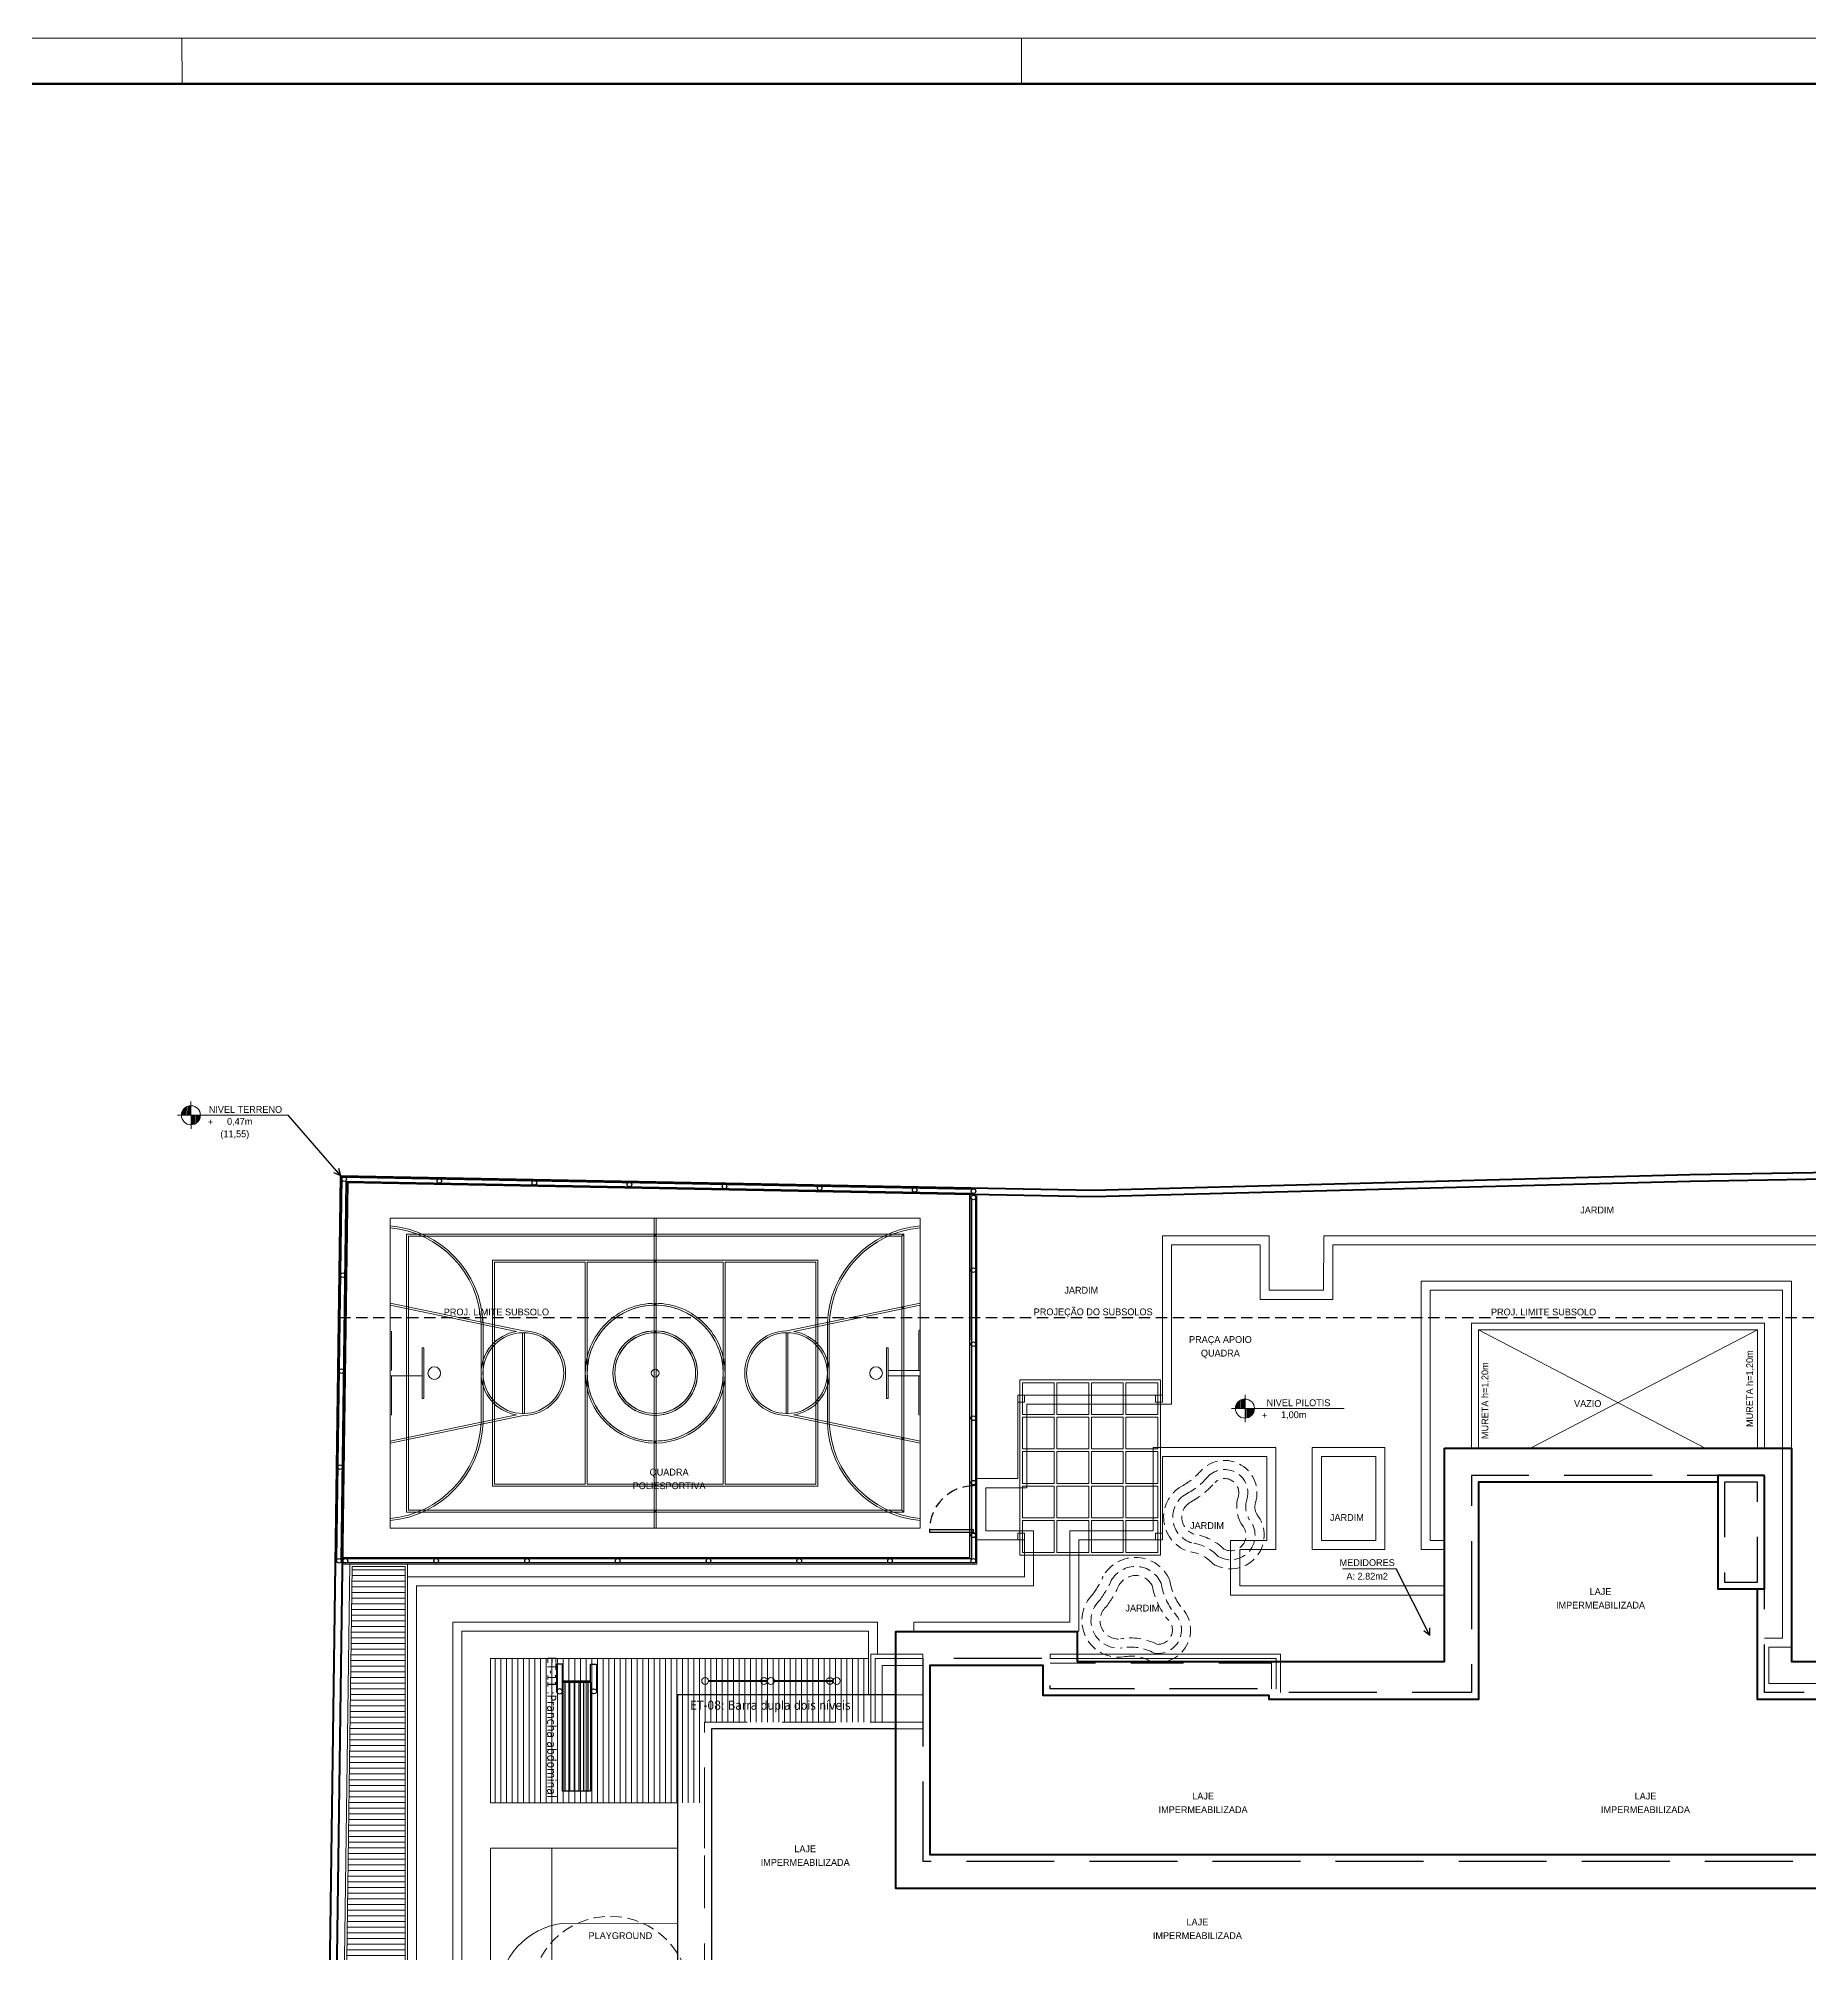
# Model space of a CAD drawing. Header units: metres. Extents: x -83 to 73, y -26 to 58.
# Drawn here: x -4.31 to 34.72, y 16.19 to 58.39 of the extents above; entities that cross this region are included whole.
import ezdxf
from ezdxf.enums import TextEntityAlignment as Align

# ---------------------------------------------------------------- set-up
doc = ezdxf.new("R2010")
doc.units = ezdxf.units.M
doc.header["$MEASUREMENT"] = 0
for name, pattern in [('175_51COM_R00---$0$XREF ÁREAS COMUNS LILAC$0$HIDDEN', [0.375, 0.25, -0.125]), ('DASHED2', [0.375, 0.25, -0.125]), ('DGN Style 2', [1.937185, 1.162311, -0.774874]), ('DGN Style 3', [2.712059, 1.937185, -0.774874]), ('HIDDEN', [0.375, 0.25, -0.125])]:
    doc.linetypes.add(name, pattern=pattern)
for name, color, linetype in [('1', 7, 'Continuous'), ('legenda', 253, 'Continuous'), ('PORTAS', 3, 'Continuous'), ('PSG-CXO', 7, 'Continuous'), ('PSG-EQP-FIX', 21, 'Continuous'), ('PSG-EQP-MOV', 21, 'Continuous'), ('PSG-MORROTE', 104, 'HIDDEN'), ('PSG-PERGOLADO', 8, 'Continuous'), ('PSG-PROJ', 252, 'HIDDEN'), ('segurança', 9, 'Continuous'), ('tubos', 8, 'Continuous')]:
    doc.layers.add(name, color=color, linetype=linetype)
for name, color, linetype, lineweight in [('12 - Vidros e Lagos', 7, 'Continuous', 0), ('13 - Escadas', 7, 'Continuous', 0), ('175_51COM_R00---$0$57 - Altimetria de Terrenos', 240, 'Continuous', 13), ('31 - Pisos', 7, 'Continuous', 0), ('7 - Alvenaria', 7, 'Continuous', 0), ('ARQUITETURA', 7, 'Continuous', 0), ('hatch', 9, 'Continuous', 9), ('Level 12-1', 7, 'Continuous', 0), ('Level 19-1', 7, 'Continuous', 0), ('Level 22', 7, 'Continuous', 0), ('Level 22-1', 7, 'Continuous', 0), ('Level 27-1', 7, 'Continuous', 0), ('Level 54', 7, 'Continuous', 0), ('Level 8-1', 7, 'Continuous', 0), ('PROJ', 7, 'Continuous', 0), ('PSG-CXO-IDE', 7, 'Continuous', 0)]:
    doc.layers.add(name, color=color, linetype=linetype, lineweight=lineweight)
doc.layers.add('PSG-ARE', color=6, linetype='Continuous', plot=False)
doc.styles.add('175_51COM_R00---$0$Style-INTL_ENGINEERING', font='INTL_ENGINEERING.shx')
doc.styles.add('Style-INTL_ENGINEERING', font='INTL_ENGINEERING.shx')
doc.dimstyles.get("Standard").update_dxf_attribs({"dimtxt": 0.18, "dimasz": 0.18, "dimexe": 0.18, "dimexo": 0.0625, "dimgap": 0.09, "dimtad": 0, "dimtih": 1, "dimtoh": 1, "dimdec": 4, "dimzin": 1, "dimdsep": 46, "dimtxsty": 'Standard', "dimcen": 0, "dimadec": 0, "dimazin": 0, "dimtfac": 1, "dimtdec": 4, "dimtofl": 0, "dimtmove": 0, "dimatfit": 3, "dimfxl": 1, "dimtolj": 1, "dimtzin": 1, "dimarcsym": 0})

# ---------------------------------------------------------------- blocks, each defined once
blk = doc.blocks.new('TerminatorOpen')
at = {"color": 0, "linetype": 'ByBlock', "lineweight": -2}
for q in [(-1, 0.5), (-1, 0), (-1, -0.5)]:
    blk.add_line((0, 0), q, dxfattribs=at)
blk = doc.blocks.new('*U17')
at = {"layer": '13 - Escadas', "color": 131, "linetype": 'Continuous', "lineweight": 13}
for p, q in [((-1.136, 0), (-1.136, 0.081)), ((-1.114, 0), (-1.113, 0.121)), ((-1.091, 0), (-1.091, 0.149)), ((-1.068, -0.001), (-1.068, 0.167)), ((-1.046, 0), (-1.046, 0.182)), ((-1.023, 0), (-1.023, 0.193)), ((-1.001, -0.001), (-1.001, 0.2)), ((-0.978, 0), (-0.978, 0.207)), ((-0.956, 0), (-0.956, 0.21)), ((-0.942, -0.3), (-0.942, 0.3)), ((-0.749, -0.081), (-0.749, 0)), ((-1.243, 0), (1.243, -0.001)), ((-0.93, -0.209), (-0.929, 0)), ((-0.906, -0.207), (-0.906, 0)), ((-0.884, -0.201), (-0.884, 0)), ((-0.861, -0.193), (-0.861, 0)), ((-0.839, -0.182), (-0.838, 0)), ((-0.816, -0.167), (-0.816, 0)), ((-0.794, -0.147), (-0.793, 0)), ((-0.771, -0.12), (-0.772, 0))]:
    blk.add_line(p, q, dxfattribs=at)
blk.add_circle((-0.943, -0.001), 0.21, dxfattribs=at)
at = {"layer": '13 - Escadas', "color": 131, "linetype": 'Continuous', "lineweight": 13, "style": 'Style-INTL_ENGINEERING'}
for s, height, p in [('NIVEL PILOTIS', 0.14999, (0.939, 0.127)), ('+', 0.15, (-0.457, -0.146)), ('1,00m', 0.15, (0.41, -0.137))]:
    blk.add_text(s, height=height, rotation=0.0007, dxfattribs=at).set_placement(p, align=Align.MIDDLE_RIGHT)
blk = doc.blocks.new('*U32')
at = {"layer": '13 - Escadas', "color": 131, "linetype": 'Continuous', "lineweight": 13}
for p, q in [((-0.92, -0.17), (-0.921, 0.43)), ((-1.221, 0.13), (1.221, 0.13)), ((-1.114, 0.13), (-1.114, 0.211)), ((-1.093, 0.13), (-1.092, 0.251)), ((-1.069, 0.13), (-1.069, 0.279)), ((-1.047, 0.13), (-1.047, 0.298)), ((-1.024, 0.13), (-1.024, 0.313)), ((-1.001, 0.13), (-1.002, 0.324)), ((-0.979, 0.13), (-0.979, 0.33)), ((-0.957, 0.131), (-0.956, 0.337)), ((-0.934, 0.13), (-0.934, 0.34)), ((-0.908, -0.079), (-0.907, 0.13)), ((-0.885, -0.076), (-0.884, 0.13)), ((-0.862, -0.071), (-0.862, 0.13)), ((-0.84, -0.062), (-0.84, 0.13)), ((-0.817, -0.051), (-0.817, 0.13)), ((-0.795, -0.036), (-0.795, 0.13)), ((-0.772, -0.017), (-0.772, 0.13)), ((-0.75, 0.01), (-0.751, 0.13)), ((-0.728, 0.049), (-0.727, 0.13))]:
    blk.add_line(p, q, dxfattribs=at)
blk.add_circle((-0.921, 0.13), 0.21, dxfattribs=at)
at = {"layer": '13 - Escadas', "color": 131, "linetype": 'Continuous', "lineweight": 13, "style": 'Style-INTL_ENGINEERING'}
for s, height, p in [('+', 0.15, (-0.435, -0.016)), ('NIVEL TERRENO', 0.14999, (1.087, 0.258)), ('0,47m', 0.15, (0.431, -0.006)), ('(11,55)', 0.15, (0.363, -0.28))]:
    blk.add_text(s, height=height, rotation=0.0007, dxfattribs=at).set_placement(p, align=Align.MIDDLE_RIGHT)
blk = doc.blocks.new('Etapa-08')
at = {"layer": '1', "linetype": 'Continuous', "lineweight": 0}
for centre in [(-1.83, -7.139), (-0.38, -7.139), (1.07, -7.139)]:
    blk.add_circle(centre, 0.075, dxfattribs=at)
for centre, start, end in [((-0.53, -7.139), 9.5941, 170.4059), ((-0.53, -7.139), 189.5941, 350.4059), ((0.92, -7.139), 9.5941, 170.4059), ((0.92, -7.139), 189.5941, 350.4059)]:
    blk.add_arc(centre, 0.075, start, end, dxfattribs=at)
at = {"layer": 'tubos', "linetype": 'Continuous', "lineweight": 0}
for p, q in [((-1.756, -7.126), (-0.454, -7.126)), ((-1.756, -7.151), (-0.454, -7.151)), ((0.996, -7.126), (-0.306, -7.126)), ((0.996, -7.151), (-0.306, -7.151))]:
    blk.add_line(p, q, dxfattribs=at)
at = {"layer": 'legenda', "linetype": 'Continuous', "lineweight": 0, "insert": (-2.158, -7.573), "char_height": 0.2, "width": 4.8548, "attachment_point": 1}
blk.add_mtext('{\\fTahoma|b0|i0|c0|p34;ET-08: Barra dupla dois níveis}', dxfattribs=at)
blk = doc.blocks.new('Etapa-11')
at = {"layer": '1'}
for p, q in [((0.166, 1.318), (0.763, 1.318)), ((0.166, 1.188), (0.166, 1.318)), ((0.563, 1.188), (0.166, 1.188)), ((0.533, 0.568), (0.533, 1.188)), ((0.563, 0.568), (0.563, 1.188)), ((0.563, 1.188), (2.963, 1.188)), ((0.563, 1.188), (2.963, 1.188)), ((0.563, 1.128), (2.963, 1.128)), ((0.563, 1.028), (2.963, 1.028)), ((0.563, 0.928), (2.963, 0.928)), ((2.963, 1.188), (2.963, 0.568)), ((0.166, 0.568), (0.166, 0.438)), ((0.563, 0.568), (0.166, 0.568)), ((0.166, 0.438), (0.763, 0.438)), ((0.563, 0.828), (2.963, 0.828)), ((2.963, 0.728), (0.563, 0.728)), ((2.963, 0.628), (0.563, 0.628)), ((2.963, 0.568), (0.563, 0.568))]:
    blk.add_line(p, q, dxfattribs=at)
blk.add_ellipse((0.763, 1.253), major_axis=(0, 0.065), ratio=0.829524, dxfattribs=at)
at = {"layer": '1', "extrusion": (0, 0, -1)}
blk.add_ellipse((0.763, 0.503), major_axis=(0, -0.065), ratio=0.829524, dxfattribs=at)
at = {"layer": 'legenda', "linetype": 'Continuous', "lineweight": 0, "insert": (0, 0.43), "char_height": 0.2, "width": 4.8548, "attachment_point": 1}
blk.add_mtext('{\\fTahoma|b0|i0|c0|p34;ET-11 :Prancha abdominal}', dxfattribs=at)
blk = doc.blocks.new('m-39')
at = {"layer": '1', "linetype": 'Continuous', "lineweight": 0}
for p, q in [((0.75, 0.745), (-0.75, 0.745)), ((-0.75, 0.745), (-0.75, -0.755)), ((-0.65, 0.745), (-0.65, -0.755)), ((-0.55, 0.745), (-0.55, -0.755)), ((-0.45, 0.745), (-0.45, -0.755)), ((-0.35, 0.745), (-0.35, -0.755)), ((-0.25, 0.745), (-0.25, -0.755)), ((-0.15, 0.745), (-0.15, -0.755)), ((-0.05, 0.745), (-0.05, -0.755)), ((0.05, 0.745), (0.05, -0.755)), ((0.15, 0.745), (0.15, -0.755)), ((0.25, 0.745), (0.25, -0.755)), ((0.35, 0.745), (0.35, -0.755)), ((0.45, 0.745), (0.45, -0.755)), ((0.55, 0.745), (0.55, -0.755)), ((0.65, 0.745), (0.65, -0.755)), ((0.75, -0.755), (0.75, 0.745)), ((0.75, -0.255), (-0.75, -0.255)), ((-0.75, -0.755), (0.75, -0.755))]:
    blk.add_line(p, q, dxfattribs=at)
at = {"layer": 'segurança', "linetype": 'DASHED2', "lineweight": 0}
blk.add_circle((0, 0), 1.75, dxfattribs=at)
at = {"layer": 'legenda', "linetype": 'Continuous', "lineweight": 0, "insert": (-1.456, 0.479), "char_height": 0.2, "width": 3.05746, "attachment_point": 1}
blk.add_mtext('{\\fTahoma|b0|i0|c0|p34;M-39: Casa de Bonecas -\\PChalé Suísso }', dxfattribs=at)
blk = doc.blocks.new('A$C6BA34AE6')
at = {"layer": 'PSG-ARE', "lineweight": 13}
for points in [[(0.105, -0.335), (-0.045, -0.335), (-0.045, -0.485), (0.105, -0.485)], [(3.145, -0.335), (2.995, -0.335), (2.995, -0.485), (3.145, -0.485)], [(0.105, -3.373), (-0.045, -3.373), (-0.045, -3.523), (0.105, -3.523)], [(2.995, -3.373), (3.145, -3.373), (3.145, -3.523), (2.995, -3.523)]]:
    blk.add_lwpolyline(points, close=True, dxfattribs=at)
at = {"layer": 'PSG-PERGOLADO', "color": 1, "linetype": 'Continuous', "lineweight": 13}
for points in [[(0, -3.858), (0, 0), (3.1, 0), (3.1, -3.857)], [(0.06, -0.76), (0.06, -0.06), (0.76, -0.06), (0.76, -0.76)], [(0.82, -0.76), (0.82, -0.06), (1.52, -0.06), (1.52, -0.76)], [(1.58, -0.76), (1.58, -0.06), (2.28, -0.06), (2.28, -0.76)], [(2.34, -0.76), (2.34, -0.06), (3.04, -0.06), (3.04, -0.76)], [(0.06, -1.52), (0.06, -0.82), (0.76, -0.82), (0.76, -1.52)], [(0.82, -1.52), (0.82, -0.82), (1.52, -0.82), (1.52, -1.52)], [(1.58, -1.52), (1.58, -0.82), (2.28, -0.82), (2.28, -1.52)], [(2.34, -1.52), (2.34, -0.82), (3.04, -0.82), (3.04, -1.52)], [(0.06, -2.279), (0.06, -1.579), (0.76, -1.579), (0.76, -2.279)], [(0.82, -2.279), (0.82, -1.579), (1.52, -1.579), (1.52, -2.279)], [(1.58, -2.279), (1.58, -1.579), (2.28, -1.579), (2.28, -2.279)], [(2.34, -2.279), (2.34, -1.579), (3.04, -1.579), (3.04, -2.279)], [(0.06, -3.039), (0.06, -2.339), (0.76, -2.339), (0.76, -3.039)], [(0.82, -3.039), (0.82, -2.339), (1.52, -2.339), (1.52, -3.039)], [(1.58, -3.039), (1.58, -2.339), (2.28, -2.339), (2.28, -3.039)], [(2.34, -3.039), (2.34, -2.339), (3.04, -2.339), (3.04, -3.039)], [(0.06, -3.798), (0.06, -3.098), (0.76, -3.098), (0.76, -3.798)], [(0.82, -3.798), (0.82, -3.098), (1.52, -3.098), (1.52, -3.798)], [(1.58, -3.798), (1.58, -3.098), (2.28, -3.098), (2.28, -3.798)], [(2.34, -3.798), (2.34, -3.098), (3.04, -3.098), (3.04, -3.798)]]:
    blk.add_lwpolyline(points, close=True, dxfattribs=at)
for points in [[(0, -0.335), (-0.045, -0.335), (-0.045, -0.485), (0, -0.485)], [(0.06, -0.335), (0.105, -0.335), (0.105, -0.485), (0.06, -0.485)], [(3.04, -0.335), (2.995, -0.335), (2.995, -0.485), (3.04, -0.485)], [(3.1, -0.335), (3.145, -0.335), (3.145, -0.485), (3.1, -0.485)], [(0, -3.373), (-0.045, -3.373), (-0.045, -3.523), (0, -3.523)], [(0.06, -3.373), (0.105, -3.373), (0.105, -3.523), (0.06, -3.523)], [(3.04, -3.373), (2.995, -3.373), (2.995, -3.523), (3.04, -3.523)], [(3.1, -3.373), (3.145, -3.373), (3.145, -3.523), (3.1, -3.523)]]:
    blk.add_lwpolyline(points, dxfattribs=at)

msp = doc.modelspace()

# ---------------------------------------------------------------- hatches: boundary and pattern name
at = {"layer": 'hatch'}
h = msp.add_hatch(dxfattribs=at)
h.set_pattern_fill('LINE,_O', color=250, angle=450)
h.set_pattern_definition([(90, (28.76047, -5.2523), (-0.125, 0), [])])
h.paths.add_polyline_path([(5.659, 22.689), (5.659, 19.509), (10.374, 19.509), (10.374, 21.289), (13.984, 21.289), (13.984, 22.689)])
at = {"layer": 'Level 19-1', "linetype": 'Continuous', "lineweight": 13}
h = msp.add_hatch(dxfattribs=at)
h.set_pattern_fill('ANSI31', color=172, angle=135, style=0)
h.set_pattern_definition([(180, (2.31808, 7.39584), (0, -0.125), [])])
h.paths.add_polyline_path([(3.774, 24.718), (3.774, 7.446), (2.369, 7.446), (2.605, 24.718)])

# ---------------------------------------------------------------- linework, layer by layer
at = {"layer": '12 - Vidros e Lagos', "color": 131, "linetype": 'Continuous', "lineweight": 40, "flags": 128}
msp.add_lwpolyline([(-43.542, 57.389), (61.858, 57.389), (61.858, -24.713), (-43.542, -24.713)], close=True, dxfattribs=at)
at = {"layer": '175_51COM_R00---$0$57 - Altimetria de Terrenos', "linetype": '175_51COM_R00---$0$XREF ÁREAS COMUNS LILAC$0$HIDDEN', "lineweight": 30}
msp.add_lwpolyline([(2.319, 30.203), (50.405, 30.206), (50.405, 33.527), (58.938, 33.625), (59.297, 2.009), (8.148, 2.008), (8.148, -3.053), (1.858, -3.048), (2.319, 30.203)], close=True, dxfattribs=at)
at = {"layer": '31 - Pisos', "color": 30, "linetype": 'Continuous', "lineweight": 13}
for p, q in [((20.461, 28.492), (20.461, 32.004)), ((20.461, 32.004), (22.814, 32.004)), ((20.661, 28.292), (20.661, 31.804)), ((20.661, 31.804), (22.614, 31.804)), ((22.614, 31.804), (22.614, 30.604)), ((22.814, 32.004), (22.814, 30.804)), ((24.014, 30.804), (24.015, 32.004)), ((24.015, 32.004), (36.32, 32.004)), ((24.214, 30.604), (24.214, 31.804)), ((24.214, 31.804), (36.12, 31.804)), ((34.324, 31.004), (26.164, 31.004)), ((26.164, 31.004), (26.164, 25.089)), ((34.324, 22.939), (34.324, 31.004)), ((22.614, 30.604), (24.214, 30.604)), ((22.814, 30.804), (24.014, 30.804)), ((26.364, 25.289), (26.364, 30.804)), ((26.364, 30.804), (34.124, 30.804)), ((34.124, 30.804), (34.124, 23.139)), ((17.272, 26.654), (17.272, 28.492)), ((17.272, 28.492), (20.461, 28.492)), ((17.472, 26.454), (17.472, 28.292)), ((17.472, 28.292), (20.661, 28.292)), ((22.964, 27.341), (20.261, 27.341)), ((20.261, 27.341), (20.261, 25.504)), ((20.461, 25.304), (20.461, 27.141)), ((20.461, 27.141), (22.764, 27.141)), ((22.764, 27.141), (22.764, 25.289)), ((22.964, 25.089), (22.964, 27.341)), ((25.364, 27.341), (23.764, 27.341)), ((23.764, 27.341), (23.764, 25.089)), ((23.964, 25.289), (23.964, 27.141)), ((23.964, 27.141), (25.164, 27.141)), ((25.164, 27.141), (25.164, 25.289)), ((25.364, 25.089), (25.364, 27.341)), ((16.371, 25.304), (16.371, 26.654)), ((16.371, 26.654), (17.272, 26.654)), ((16.571, 25.504), (16.571, 26.454)), ((16.571, 26.454), (17.472, 26.454)), ((17.622, 25.504), (16.571, 25.504)), ((17.622, 24.29), (17.622, 25.504)), ((20.261, 25.504), (18.422, 25.504)), ((18.422, 25.504), (18.422, 23.49)), ((17.422, 25.304), (16.371, 25.304)), ((17.422, 24.49), (17.422, 25.304)), ((18.622, 23.29), (18.622, 25.304)), ((18.622, 25.304), (20.461, 25.304)), ((22.764, 25.289), (21.964, 25.289)), ((21.964, 24.089), (21.964, 25.289)), ((22.964, 25.089), (22.164, 25.089)), ((22.164, 24.289), (22.164, 25.089)), ((25.364, 25.089), (23.764, 25.089)), ((25.164, 25.289), (23.964, 25.289)), ((26.674, 25.089), (26.164, 25.089)), ((26.674, 25.289), (26.364, 25.289)), ((3.824, 9.429), (3.824, 24.49)), ((3.824, 24.49), (17.422, 24.49)), ((4.024, 9.629), (4.024, 24.29)), ((4.024, 24.29), (17.622, 24.29)), ((21.964, 24.089), (26.674, 24.089)), ((22.164, 24.289), (26.674, 24.289)), ((23.764, 24.289), (22.964, 24.289)), ((26.164, 24.289), (25.364, 24.289)), ((14.184, 23.49), (4.824, 23.49)), ((4.824, 23.49), (4.824, 10.829)), ((5.024, 11.029), (5.024, 23.29)), ((5.024, 23.29), (13.984, 23.29)), ((13.984, 23.29), (13.984, 22.689)), ((14.184, 22.789), (14.184, 23.49)), ((18.422, 23.49), (14.984, 23.49)), ((14.984, 23.49), (14.984, 23.289)), ((15.184, 23.29), (18.622, 23.29)), ((34.124, 23.139), (33.725, 23.139)), ((33.824, 22.139), (33.824, 22.939)), ((33.824, 22.939), (34.324, 22.939)), ((13.984, 22.689), (5.659, 22.689)), ((5.659, 22.689), (5.659, 19.509)), ((35.124, 22.139), (33.824, 22.139)), ((5.659, 19.509), (9.775, 19.509)), ((10.374, 19.509), (10.374, 18.509)), ((5.659, 18.509), (5.659, 11.529)), ((9.775, 18.509), (5.659, 18.509)), ((5.659, 18.509), (5.659, 18.509))]:
    msp.add_line(p, q, dxfattribs=at)
at = {"layer": '31 - Pisos', "color": 30}
for p, q in [((3.476, 29.905), (3.476, 29.033)), ((15.093, 29.905), (15.093, 29.033)), ((15.093, 29.905), (15.093, 29.033)), ((4.149, 29.534), (4.149, 28.422)), ((4.149, 29.534), (4.186, 29.534)), ((4.149, 29.534), (4.186, 29.534)), ((4.186, 29.534), (4.186, 28.422)), ((14.421, 29.534), (14.383, 29.534)), ((14.383, 29.534), (14.383, 28.422)), ((14.383, 29.534), (14.383, 28.422)), ((14.421, 29.534), (14.383, 29.534)), ((14.421, 29.534), (14.383, 29.534)), ((14.421, 29.534), (14.383, 29.534)), ((14.421, 29.534), (14.421, 28.422)), ((14.421, 29.534), (14.421, 28.422)), ((4.149, 28.922), (3.445, 28.922)), ((3.476, 28.922), (3.476, 28.052)), ((14.421, 29.033), (15.124, 29.033)), ((14.421, 28.922), (15.124, 28.922)), ((14.421, 28.922), (15.124, 28.922)), ((15.093, 28.922), (15.093, 28.052)), ((15.093, 28.922), (15.093, 28.052)), ((4.149, 28.422), (4.186, 28.422)), ((14.421, 28.422), (14.383, 28.422)), ((14.421, 28.422), (14.383, 28.422))]:
    msp.add_line(p, q, dxfattribs=at)
at = {"layer": '31 - Pisos', "color": 30, "lineweight": 13}
for p, q in [((3.803, 25.918), (9.285, 25.918)), ((3.846, 25.961), (9.285, 25.961)), ((14.723, 25.961), (9.285, 25.961)), ((14.766, 25.918), (9.285, 25.918))]:
    msp.add_line(p, q, dxfattribs=at)
at = {"layer": '31 - Pisos', "color": 30, "linetype": 'Continuous', "lineweight": 0}
msp.add_line((15.185, 23.289), (15.185, 23.29), dxfattribs=at)
at = {"layer": '31 - Pisos', "color": 30, "lineweight": 13}
for points in [[(3.445, 32.396), (15.124, 32.396), (15.124, 25.56), (3.445, 25.56)], [(3.445, 25.56), (3.445, 32.396), (15.124, 32.396), (15.124, 25.56), (3.445, 25.56)], [(9.263, 32.396), (9.306, 32.396), (9.306, 25.56), (9.263, 25.56)], [(7.745, 31.425), (5.744, 31.425), (5.744, 26.532), (7.745, 26.532)], [(12.826, 31.425), (10.824, 31.425), (10.824, 26.532), (12.826, 26.532)], [(6.402, 29.867), (6.359, 29.867), (6.359, 28.089), (6.402, 28.089)], [(12.168, 29.867), (12.211, 29.867), (12.211, 28.089), (12.168, 28.089)]]:
    msp.add_lwpolyline(points, close=True, dxfattribs=at)
for points in [[(3.445, 32.223, -0.377314), (5.491, 30.078), (5.491, 27.879, -0.377428), (3.445, 25.733), (3.445, 25.776, 0.37671), (5.448, 27.879), (5.448, 30.077, 0.37671), (3.445, 32.18), (3.445, 32.223)], [(15.124, 32.223, 0.377314), (13.079, 30.078), (13.079, 27.879, 0.377428), (15.124, 25.733), (15.124, 25.776, -0.37671), (13.121, 27.879), (13.121, 30.077, -0.37671), (15.124, 32.18), (15.124, 32.223)], [(3.445, 30.518), (3.445, 30.474), (6.23, 29.898, 0.850197), (6.23, 28.058), (3.445, 27.482), (3.445, 27.438), (6.382, 28.046, 0.998821), (6.38, 29.91), (3.445, 30.518)], [(9.285, 30.517), (9.285, 30.475, 0.414214), (7.788, 28.978, 0.414214), (9.285, 27.481), (9.285, 27.438, -0.414098), (7.745, 28.977, -0.41433), (9.285, 30.517), (9.285, 30.475)], [(9.285, 30.517), (9.285, 30.475, -0.414214), (10.782, 28.978, -0.414214), (9.285, 27.481), (9.285, 27.438, 0.414098), (10.824, 28.977, 0.41433), (9.285, 30.517), (9.285, 30.475)], [(15.124, 30.518), (15.124, 30.474), (12.339, 29.898, -0.850197), (12.339, 28.058), (15.124, 27.482), (15.124, 27.438), (12.187, 28.046, -0.998821), (12.189, 29.91), (15.124, 30.518)], [(9.285, 28.046, -0.414214), (8.352, 28.978, -0.414214), (9.285, 29.91), (9.285, 29.867)], [(9.285, 29.91), (9.285, 29.867, 0.414214), (8.395, 28.978, 0.414214), (9.285, 28.088)], [(9.285, 29.91), (9.285, 29.867, -0.414214), (10.174, 28.978, -0.414214), (9.285, 28.088)], [(9.285, 28.046, 0.414214), (10.217, 28.978, 0.414214), (9.285, 29.91), (9.285, 29.867)]]:
    msp.add_lwpolyline(points, format="xyb", dxfattribs=at)
for points in [[(9.285, 32.037), (3.803, 32.037), (3.803, 25.918), (9.285, 25.918), (9.285, 25.961), (3.846, 25.961), (3.846, 31.995), (9.285, 31.995), (9.285, 32.037)], [(9.285, 32.037), (14.766, 32.037), (14.766, 25.918), (9.285, 25.918), (9.285, 25.961), (14.723, 25.961), (14.723, 31.995), (9.285, 31.995), (9.285, 32.037)], [(9.285, 31.468), (9.285, 31.425), (7.788, 31.425), (7.788, 26.532), (9.285, 26.532), (9.285, 26.489), (5.701, 26.489), (5.701, 31.468), (9.285, 31.468), (9.285, 31.425)], [(9.285, 31.468), (9.285, 31.425), (10.782, 31.425), (10.782, 26.532), (9.285, 26.532), (9.285, 26.489), (12.868, 26.489), (12.868, 31.468), (9.285, 31.468), (9.285, 31.425)]]:
    msp.add_lwpolyline(points, dxfattribs=at)
at = {"layer": '31 - Pisos', "color": 30, "linetype": 'Continuous', "lineweight": 13}
for points in [[(5.659, 22.689), (5.659, 19.509), (9.775, 19.509)], [(13.984, 21.889), (13.984, 22.689), (5.659, 22.689), (5.659, 19.509)], [(9.775, 14.579), (7.009, 14.579), (7.009, 18.509), (9.775, 18.509)]]:
    msp.add_lwpolyline(points, dxfattribs=at)
msp.add_lwpolyline([(16.333, 14.579), (16.333, 11.529), (5.659, 11.529), (5.659, 18.509), (7.009, 18.509), (7.009, 14.579), (16.333, 14.58)], close=True, dxfattribs=at)
at = {"layer": '31 - Pisos', "linetype": 'Continuous'}
msp.add_lwpolyline([(9.775, 16.855), (7.278, 16.856, 0.907196), (7.273, 13.68), (11.333, 13.679)], format="xyb", dxfattribs=at)
at = {"layer": '31 - Pisos', "color": 30, "lineweight": 13}
for centre, radius in [((6.38, 28.978), 0.89), ((6.38, 28.978), 0.89), ((12.189, 28.978), 0.89), ((12.189, 28.978), 0.89), ((9.285, 28.978), 0.0854)]:
    msp.add_circle(centre, radius, dxfattribs=at)
at = {"layer": '31 - Pisos', "color": 30}
for centre in [(4.417, 28.978), (14.152, 28.978), (14.152, 28.978)]:
    msp.add_circle(centre, 0.139, dxfattribs=at)
msp.add_arc((15.124, 29.904), 0.0309, 90, 180, dxfattribs=at)
msp.add_arc((15.124, 29.904), 0.0309, 90, 180, dxfattribs=at)
at = {"layer": '7 - Alvenaria', "color": 2, "linetype": 'Continuous', "lineweight": 0}
msp.add_line((24.432, 24.666), (25.613, 24.666), dxfattribs=at)
at = {"layer": '7 - Alvenaria', "color": 7, "linetype": 'Continuous', "lineweight": 40, "flags": 128}
msp.add_lwpolyline([(59.253, -7.05), (58.79, 33.478), (45.694, 33.318), (39.329, 33.323), (32.093, 33.203), (18.934, 32.863), (2.506, 33.176), (1.961, -6.254), (1.811, -6.255), (2.358, 33.328), (18.933, 33.013), (32.09, 33.353), (39.328, 33.473), (45.693, 33.468), (58.938, 33.63), (59.403, -7.053), (59.253, -7.05)], dxfattribs=at)
at = {"layer": 'ARQUITETURA', "color": 7, "linetype": 'Continuous', "lineweight": 13, "flags": 128}
msp.add_lwpolyline([(16.371, 32.912), (16.222, 32.916), (16.221, 26.503), (16.371, 26.503)], close=True, dxfattribs=at)
msp.add_lwpolyline([(2.391, 24.918), (16.221, 24.918), (16.221, 25.456), (16.371, 25.456), (16.371, 24.768), (2.389, 24.768)], dxfattribs=at)
at = {"layer": 'Level 12-1', "color": 7, "linetype": 'Continuous', "lineweight": 0}
for p, q in [((32.424, 27.325), (27.424, 29.93)), ((28.575, 27.325), (33.575, 29.93))]:
    msp.add_line(p, q, dxfattribs=at)
at = {"layer": 'Level 19-1', "color": 172, "linetype": 'Continuous', "lineweight": 13, "flags": 128}
for points in [[(2.555, 24.768), (3.824, 24.768), (3.824, 7.396), (2.318, 7.396)], [(2.605, 24.718), (3.774, 24.718), (3.774, 7.446), (2.369, 7.446)]]:
    msp.add_lwpolyline(points, close=True, dxfattribs=at)
at = {"layer": 'Level 22', "color": 0, "linetype": 'Continuous', "lineweight": 0}
for p, q in [((15.124, 32.396), (3.445, 32.396)), ((3.445, 32.396), (3.445, 25.56)), ((3.803, 32.037), (9.285, 32.037)), ((3.803, 32.037), (3.803, 25.918)), ((3.846, 31.995), (9.285, 31.995)), ((3.846, 31.995), (3.846, 25.961)), ((14.766, 32.037), (9.285, 32.037)), ((14.723, 31.995), (9.285, 31.995)), ((14.723, 31.995), (14.723, 25.961)), ((14.766, 32.037), (14.766, 25.918)), ((3.445, 30.474), (6.23, 29.898)), ((15.124, 30.474), (12.339, 29.898)), ((5.448, 30.077), (5.448, 27.879)), ((5.491, 30.077), (5.491, 27.879)), ((5.701, 27.931), (5.701, 30.025)), ((5.744, 27.931), (5.744, 30.025)), ((12.868, 27.931), (12.868, 30.025)), ((13.079, 30.077), (13.079, 27.879)), ((13.121, 30.077), (13.121, 27.879)), ((6.359, 28.089), (6.359, 29.867)), ((6.402, 28.089), (6.402, 29.867)), ((12.168, 28.089), (12.168, 29.867)), ((12.211, 28.089), (12.211, 29.867)), ((3.445, 27.482), (6.23, 28.058)), ((3.445, 27.438), (6.382, 28.046)), ((5.701, 27.931), (5.701, 26.679)), ((5.744, 27.931), (5.744, 26.722)), ((15.124, 27.438), (12.187, 28.046)), ((15.124, 27.482), (12.339, 28.058)), ((12.868, 27.931), (12.868, 26.679))]:
    msp.add_line(p, q, dxfattribs=at)
for centre, radius, start, end in [((3.249, 29.988), 2.201, 2.2972, 84.9375), ((3.249, 29.988), 2.243, 2.2972, 84.9858), ((15.32, 29.988), 2.243, 95.0142, 177.7028), ((15.32, 29.988), 2.201, 95.1118, 177.7028), ((9.285, 28.978), 1.497, 90, 270), ((9.285, 28.978), 1.497, 270, 90), ((6.38, 28.978), 0.932, 99.2579, 260.7421), ((6.38, 28.978), 0.932, 270.1352, 90), ((9.285, 28.978), 0.932, 90, 270), ((9.285, 28.978), 0.89, 90, 270), ((9.285, 28.978), 0.932, 270, 90), ((9.285, 28.978), 0.89, 270, 90), ((12.189, 28.978), 0.932, 90, 269.8648), ((12.189, 28.978), 0.932, 279.2579, 80.7421), ((15.32, 27.968), 2.243, 182.2972, 264.9858), ((15.32, 27.968), 2.201, 182.2972, 264.8882)]:
    msp.add_arc(centre, radius, start, end, dxfattribs=at)
at = {"layer": 'Level 22-1', "color": 7, "linetype": 'Continuous', "lineweight": 13}
for p, q in [((22.965, 22.689), (18.585, 22.689)), ((22.965, 22.622), (22.965, 22.689))]:
    msp.add_line(p, q, dxfattribs=at)
at = {"layer": 'Level 22-1', "color": 7, "linetype": 'Continuous', "lineweight": 13, "flags": 128}
for points in [[(14.585, 22.689), (14.135, 22.689), (14.135, 21.889)], [(14.585, 22.539), (14.285, 22.539), (14.285, 21.889)]]:
    msp.add_lwpolyline(points, dxfattribs=at)
at = {"layer": 'Level 27-1', "color": 7, "linetype": 'Continuous', "lineweight": 13, "flags": 128}
for points in [[(14.035, 21.889), (14.035, 22.789), (14.585, 22.789)], [(18.585, 22.789), (23.065, 22.789), (23.065, 22.622)]]:
    msp.add_lwpolyline(points, dxfattribs=at)
at = {"layer": 'Level 54', "color": 131, "linetype": 'Continuous', "lineweight": 0}
for p, q in [((-1.142, 58.388), (-1.141, 57.388)), ((17.358, 58.388), (17.358, 57.388))]:
    msp.add_line(p, q, dxfattribs=at)
at = {"layer": 'Level 54', "color": 131, "linetype": 'Continuous', "lineweight": 40}
msp.add_line((-43.542, 57.389), (71.859, 57.388), dxfattribs=at)
at = {"layer": 'Level 54', "color": 131, "linetype": 'Continuous', "lineweight": 0, "flags": 128}
msp.add_lwpolyline([(72.858, 58.388), (-46.043, 58.388), (-46.043, -25.712), (72.858, -25.712)], close=True, dxfattribs=at)
at = {"layer": 'Level 8-1', "color": 7, "linetype": 'DGN Style 2', "lineweight": 13}
for p, q in [((14.585, 22.689), (15.185, 22.689)), ((14.585, 22.539), (15.185, 22.539)), ((22.965, 22.689), (17.985, 22.689)), ((22.865, 22.589), (17.985, 22.589)), ((22.865, 22.022), (22.865, 22.589)), ((22.965, 22.022), (22.965, 22.622)), ((23.065, 21.939), (23.065, 22.622))]:
    msp.add_line(p, q, dxfattribs=at)
at = {"layer": 'Level 8-1', "color": 7, "linetype": 'Continuous', "lineweight": 13, "flags": 128}
for points in [[(33.725, 27.325), (33.725, 30.08), (27.274, 30.08), (27.274, 27.325)], [(33.575, 27.325), (33.575, 29.93), (27.424, 29.93), (27.424, 27.325)]]:
    msp.add_lwpolyline(points, dxfattribs=at)
at = {"layer": 'Level 8-1', "color": 7, "linetype": 'DGN Style 3', "lineweight": 30, "flags": 128}
for points in [[(15.185, 22.689), (15.185, 18.222), (45.815, 18.222), (45.815, 22.689), (43.015, 22.689), (43.015, 22.022), (38.035, 22.022), (38.035, 21.939), (33.725, 21.939), (33.725, 26.725), (27.274, 26.725), (27.274, 21.939), (22.965, 21.939), (22.965, 22.022), (17.985, 22.022), (17.985, 22.689)], [(33.575, 26.575), (32.85, 26.575), (32.85, 24.373), (33.575, 24.373)]]:
    msp.add_lwpolyline(points, close=True, dxfattribs=at)
at = {"layer": 'Level 8-1', "color": 7, "linetype": 'DGN Style 2', "lineweight": 13, "flags": 128}
for points in [[(14.585, 22.789), (15.185, 22.789), (15.185, 22.689)], [(17.985, 22.689), (17.985, 22.789), (18.585, 22.789)], [(14.035, 21.289), (14.035, 21.889)], [(14.135, 21.889), (14.135, 21.289)], [(14.285, 21.889), (14.285, 21.289)], [(15.185, 21.289), (10.375, 21.289), (10.375, 14.579), (16.305, 14.579)]]:
    msp.add_lwpolyline(points, dxfattribs=at)
at = {"layer": 'PORTAS'}
msp.add_lwpolyline([(16.301, 25.525), (15.332, 25.525), (15.332, 25.475), (16.301, 25.475)], close=True, dxfattribs=at)
at = {"layer": 'PROJ', "color": 30, "linetype": 'DGN Style 2', "lineweight": 0}
for p, q in [((14.585, 21.889), (15.185, 21.889)), ((14.585, 21.139), (15.185, 21.139))]:
    msp.add_line(p, q, dxfattribs=at)
at = {"layer": 'PROJ', "color": 30, "linetype": 'Continuous', "lineweight": 53, "flags": 128}
for points in [[(26.674, 27.325), (34.325, 27.325), (34.325, 22.622), (42.415, 22.622), (42.415, 23.289), (46.415, 23.289), (46.415, 17.622), (14.585, 17.622), (14.585, 23.289), (18.585, 23.289), (18.585, 22.622), (26.674, 22.622)], [(33.725, 26.725), (32.7, 26.725), (32.7, 24.223), (33.725, 24.223)]]:
    msp.add_lwpolyline(points, close=True, dxfattribs=at)
msp.add_lwpolyline([(32.7, 26.575), (27.424, 26.575), (27.424, 21.789), (22.815, 21.789), (22.815, 21.872), (17.835, 21.872), (17.835, 22.539), (15.335, 22.539), (15.335, 18.372), (45.665, 18.372), (45.665, 22.539), (43.165, 22.539), (43.165, 21.872), (38.185, 21.872), (38.185, 21.789), (33.575, 21.789), (33.575, 24.223)], dxfattribs=at)
at = {"layer": 'PROJ', "color": 30, "linetype": 'Continuous', "lineweight": 30, "flags": 128}
for points in [[(14.585, 21.889), (9.775, 21.889), (9.775, 13.979), (15.705, 13.979)], [(14.585, 21.139), (10.525, 21.139), (10.525, 14.729), (15.705, 14.729)]]:
    msp.add_lwpolyline(points, dxfattribs=at)
at = {"layer": 'PSG-ARE', "lineweight": 13}
for p, q in [((15.124, 32.223), (15.124, 32.18)), ((14.723, 31.995), (14.766, 32.037)), ((14.723, 30.391), (14.766, 30.444)), ((15.124, 30.518), (15.124, 30.474)), ((14.723, 27.565), (14.766, 27.512)), ((15.124, 27.482), (15.124, 27.438)), ((14.723, 25.961), (14.766, 25.918)), ((15.124, 25.776), (15.124, 25.733))]:
    msp.add_line(p, q, dxfattribs=at)
at = {"layer": 'PSG-ARE', "linetype": 'Continuous'}
msp.add_lwpolyline([(16.221, 24.918), (16.221, 32.915), (2.505, 33.176), (2.391, 24.918), (16.221, 24.918)], close=True, dxfattribs=at)
at = {"layer": 'PSG-ARE', "lineweight": 13}
msp.add_lwpolyline([(3.445, 32.396), (15.124, 32.396), (15.124, 25.56), (3.445, 25.56)], close=True, dxfattribs=at)
at = {"layer": 'PSG-CXO', "color": 3, "ltscale": 0.5}
for p, q in [((2.272, 24.868), (2.387, 33.298)), ((2.362, 24.864), (2.476, 33.206)), ((2.387, 33.298), (16.279, 33.032)), ((2.476, 33.206), (16.276, 32.942)), ((2.402, 24.888), (2.402, 24.798))]:
    msp.add_line(p, q, dxfattribs=at)
for points in [[(16.251, 32.828), (16.251, 24.888), (2.402, 24.888)], [(16.341, 32.824), (16.341, 24.798), (2.402, 24.798)]]:
    msp.add_lwpolyline(points, dxfattribs=at)
at = {"layer": 'PSG-CXO', "ltscale": 0.5}
for centre in [(2.431, 33.252), (4.527, 33.212), (6.622, 33.172), (8.717, 33.132), (10.813, 33.092), (12.908, 33.052), (15.003, 33.012), (16.299, 32.987), (16.297, 32.848), (16.297, 31.247), (2.402, 31.137), (16.297, 29.615), (2.373, 29.022), (16.297, 27.984), (2.345, 26.907), (16.297, 26.564), (16.296, 25.403), (2.316, 24.844), (2.459, 24.843), (4.459, 24.843), (6.459, 24.843), (8.459, 24.843), (10.459, 24.843), (12.459, 24.843), (14.459, 24.843), (16.296, 24.843)]:
    msp.add_circle(centre, 0.05, dxfattribs=at)
at = {"layer": 'PSG-CXO-IDE', "color": 131, "linetype": 'DGN Style 3', "lineweight": 0, "flags": 128}
msp.add_lwpolyline([(2.358, 33.328), (1.811, -6.255), (18.717, -6.212), (31.612, -6.518), (38.43, -6.548), (45.404, -6.752), (59.403, -7.053), (58.938, 33.63), (45.693, 33.468), (39.328, 33.473), (32.09, 33.353), (18.933, 33.013)], close=True, dxfattribs=at)
at = {"layer": 'PSG-MORROTE', "lineweight": 13}
for points in [[(22.512, 26.124, 0.192669), (22.54, 25.869, -0.852537), (21.564, 24.784, 0.1809), (21.079, 25.039, -0.672556), (20.887, 26.489, 0.101668), (21.321, 26.84, -0.79088), (22.512, 26.124, 0.041325)], [(20.625, 24.404, 0.120823), (20.867, 23.829, -0.75656), (20.206, 22.62, 0.190018), (19.604, 22.726, -0.724195), (18.936, 24.113, 0.044017), (19.154, 24.497, -0.635041), (20.625, 24.404, 67.752122)]]:
    msp.add_lwpolyline(points, format="xyb", dxfattribs=at)
for points in [[(22.32, 26.182, 0.205602), (22.374, 25.755, -0.846175), (21.692, 24.94, 0.169026), (21.118, 25.236, -0.663382), (20.983, 26.314, 0.099429), (21.47, 26.705, -0.787307)], [(22.129, 26.241, 0.214471), (22.213, 25.636, -0.834347), (21.814, 25.101, 0.158566), (21.162, 25.431, -0.649377), (21.08, 26.138, 0.097187), (21.616, 26.569, -0.780669)], [(20.432, 24.349, 0.119682), (20.717, 23.696, -0.745552), (20.278, 22.809, 0.178735), (19.572, 22.923, -0.731753), (19.088, 23.982, 0.045304), (19.333, 24.406, -0.62016)], [(20.239, 24.288, 0.118673), (20.57, 23.559, -0.7279), (20.341, 23.003, 0.168536), (19.541, 23.121, -0.744368), (19.237, 23.846, 0.04667), (19.511, 24.314, -0.597295)]]:
    msp.add_lwpolyline(points, format="xyb", close=True, dxfattribs=at)
at = {"layer": 'PSG-PROJ'}
msp.add_arc((16.301, 25.525), 0.969, 90, 180, dxfattribs=at)

# ---------------------------------------------------------------- block references
at = {"layer": '13 - Escadas', "color": 131, "linetype": 'Continuous', "lineweight": 13}
for name, p in [('*U32', (-0.023, 34.53)), ('*U17', (23.224, 28.198))]:
    msp.add_blockref(name, p, dxfattribs=at)
at = {"layer": 'PSG-EQP-FIX', "lineweight": 13}
msp.add_blockref('A$C6BA34AE6', (17.317, 28.827), dxfattribs=at)
at = {"layer": 'PSG-EQP-FIX', "linetype": 'Continuous'}
msp.add_blockref('m-39', (8.296, 15.26), dxfattribs=at)
at = {"layer": 'PSG-EQP-MOV', "color": 250, "rotation": 270}
msp.add_blockref('Etapa-11', (6.675, 22.729), dxfattribs=at)
at = {"layer": 'PSG-EQP-MOV', "color": 250}
msp.add_blockref('Etapa-08', (12.215, 29.335), dxfattribs=at)

# ---------------------------------------------------------------- texts
at = {"layer": '175_51COM_R00---$0$57 - Altimetria de Terrenos', "linetype": '175_51COM_R00---$0$XREF ÁREAS COMUNS LILAC$0$HIDDEN', "lineweight": 0, "style": '175_51COM_R00---$0$Style-INTL_ENGINEERING'}
msp.add_text('PROJEÇÃO DO SUBSOLOS', height=0.15, dxfattribs=at).set_placement((18.936, 30.328), align=Align.MIDDLE_CENTER)
at = {"layer": '7 - Alvenaria', "color": 2, "linetype": 'Continuous', "lineweight": 13, "char_height": 0.15, "attachment_point": 5, "line_spacing_factor": 1.200006, "style": 'Style-INTL_ENGINEERING'}
for s, insert in [('JARDIM\\P', (30.041, 32.571)), ('JARDIM\\P', (18.674, 30.804)), ('PROJ. LIMITE SUBSOLO\\P', (5.786, 30.324)), ('PROJ. LIMITE SUBSOLO\\P', (28.861, 30.324)), ('PRAÇA APOIO\\PQUADRA\\P', (21.739, 29.548)), ('VAZIO\\P', (29.833, 28.307)), ('QUADRA\\PPOLIESPORTIVA\\P', (9.591, 26.646)), ('JARDIM\\P', (24.526, 25.796)), ('JARDIM\\P', (21.444, 25.619)), ('MEDIDORES\\PA: 2.82m2\\P', (24.974, 24.652)), ('LAJE\\PIMPERMEABILIZADA\\P', (30.115, 24.016)), ('JARDIM\\P', (20.02, 23.8)), ('LAJE\\PIMPERMEABILIZADA\\P', (21.358, 19.509)), ('LAJE\\PIMPERMEABILIZADA\\P', (31.106, 19.509)), ('LAJE\\PIMPERMEABILIZADA\\P', (12.59, 18.347)), ('LAJE\\PIMPERMEABILIZADA\\P', (21.232, 16.735)), ('PLAYGROUND\\P', (8.519, 16.583))]:
    msp.add_mtext(s, dxfattribs=dict(at, insert=insert))
at = {"layer": '7 - Alvenaria', "color": 2, "linetype": 'Continuous', "lineweight": 13, "char_height": 0.15, "attachment_point": 5, "rotation": 90, "line_spacing_factor": 1.200006, "style": 'Style-INTL_ENGINEERING'}
for insert in [(27.582, 28.371), (33.414, 28.637)]:
    msp.add_mtext('MURETA h=1,20m\\P', dxfattribs=dict(at, insert=insert))

# ---------------------------------------------------------------- leaders
at = {"layer": '13 - Escadas', "color": 131, "linetype": 'Continuous', "lineweight": 13}
msp.add_leader([(2.358, 33.328), (1.198, 34.659)], dimstyle='Standard', override={"dimtxt": 0.14925, "dimasz": 0.14925, "dimgap": 0, "dimtad": 1, "dimtxsty": 'Style-INTL_ENGINEERING', "dimldrblk": 'TerminatorOpen'}, dxfattribs=at)
at = {"layer": '7 - Alvenaria', "color": 2, "linetype": 'Continuous', "lineweight": 13}
msp.add_leader([(26.352, 23.199), (25.613, 24.666)], dimstyle='Standard', override={"dimtxt": 0.14925, "dimasz": 0.14925, "dimgap": 0, "dimtad": 1, "dimtxsty": 'Style-INTL_ENGINEERING', "dimldrblk": 'TerminatorOpen'}, dxfattribs=at)

doc.saveas('drawing.dxf')
